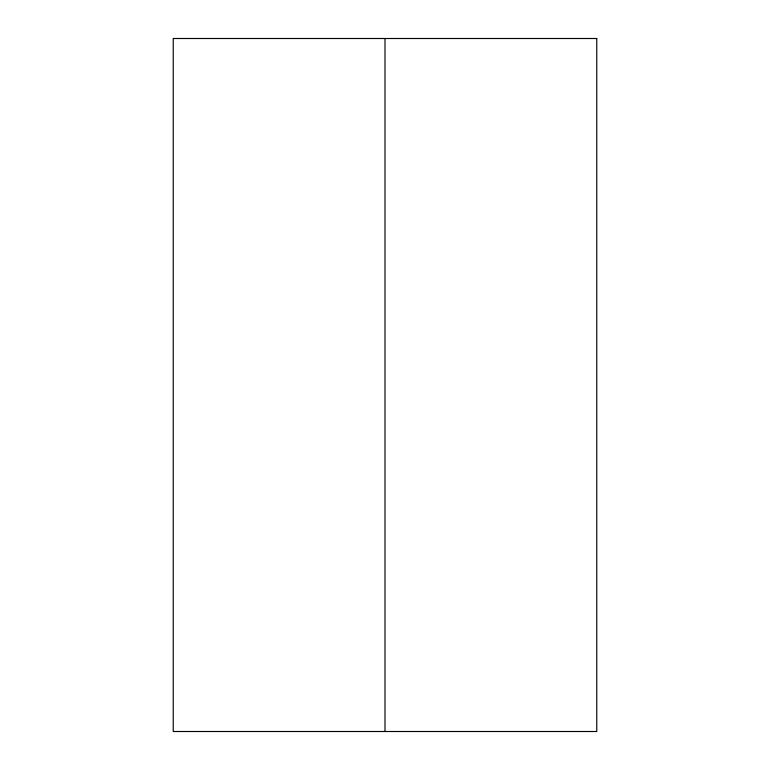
<?xml version="1.0" encoding="UTF-8"?>
<svg xmlns="http://www.w3.org/2000/svg" width="770" height="770" viewBox="0 0 770 770"><rect width="100%" height="100%" fill="white"/><g stroke="black" fill="none" stroke-linecap="round" stroke-linejoin="round"><path stroke-width="1.16" d="M385 38.5L385 731.5M596.76 38.5L173.24 38.5L173.24 731.5L596.76 731.5L596.76 38.5"/></g></svg>
